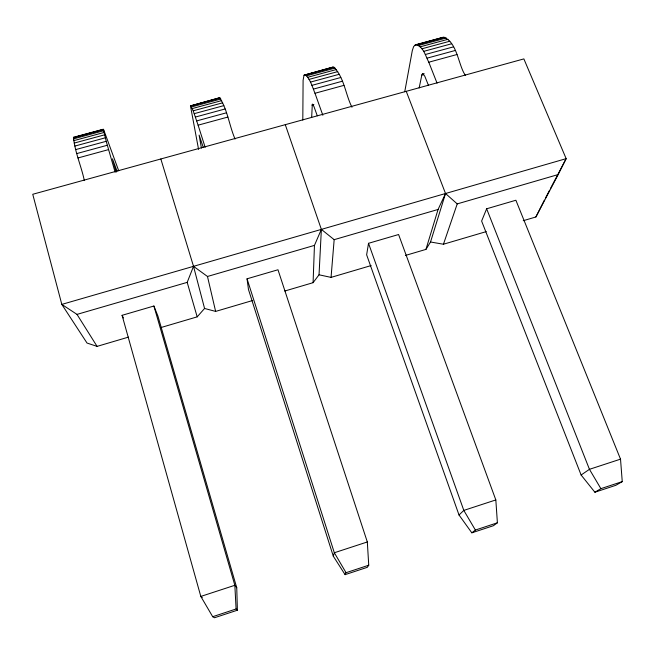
<?xml version="1.0" encoding="UTF-8"?>
<svg xmlns="http://www.w3.org/2000/svg" width="655" height="655" viewBox="0 0 655 655"><rect width="100%" height="100%" fill="white"/><g stroke="black" fill="none" stroke-linecap="round" stroke-linejoin="round"><path stroke-width="0.98" d="M302.806 120.094L303.101 80.197L304.026 75.194L332.977 67.097L333.952 67.26C344.325 77.822 345.48 94.516 351.964 107.24M311.665 117.335L312.329 104.047L313.917 106.462L317.282 115.796M115.1 172.134L106.208 141.3L103.343 129.215L73.532 137.272C74.776 152.025 81.359 166.165 84.339 180.608M284.819 291.017L313.082 282.682L314.457 245.388L321.368 229.389L285.285 124.663M313.082 282.682L319.034 274.797L321.368 229.389L334.165 239.665L438.072 209.461L445.523 193.512L406.247 91.323M319.034 274.797L331.053 277.384L334.165 239.665M368.519 243.308L366.636 254.803L459.016 514.986L471.829 532.826L493.403 525.711L497.399 522.788L495.827 499.937L398.592 234.523L368.519 243.308L463.814 510.409L475.391 530.051L497.399 522.788M404.741 91.741L412.306 50.591L413.673 46.464L415.819 44.696L443.369 37.245C457.305 41.462 458.369 65.844 465.41 75.333M419.151 87.975L421.845 74.997L422.655 73.81L424.727 76.054L428.435 85.306M405.396 255.458L425.938 249.399L438.072 209.461M333.28 556.152L334.328 552.755L247.05 278.801L277.982 269.762L367.324 541.963L368.74 565.224L367.316 567.32L345.087 574.656L333.28 556.152L248.466 289.477L247.05 278.801M425.938 249.399L430.531 241.998L445.523 193.512L457.223 203.901L558.191 174.557L566.149 158.649L523.869 58.901L32.75 194.281L61.816 304.395L87.025 343.048L97.079 346.38L128.486 337.12M430.531 241.998L443.443 244.233L457.223 203.901M160.868 327.565L197.18 316.856L187.191 282.37L193.52 266.331L160.835 158.969M486.64 208.789L481.621 221.054L581.116 475.006L594.879 492.224L615.831 485.306L622.25 481.613L620.522 459.147L515.886 200.242L486.64 208.789L589.451 469.316L600.889 488.655L622.25 481.613M523.239 220.71L535.888 216.977L544.379 200.119M345.087 574.656L346.053 572.707L368.74 565.224M545.328 198.318L549.586 190.204M550.536 188.403L566.149 158.649L61.816 304.395L77.003 314.392L97.079 346.38M535.888 216.977L558.191 174.557M198.571 149.405L190.474 105.914L219.671 97.751C227.637 109.95 229.291 125.793 235.071 139.048M197.18 316.856L204.573 308.464L193.52 266.331L207.479 276.476L215.634 311.412L252.666 300.498M219.671 97.751L190.474 105.914M459.016 514.986L463.814 510.409L495.827 499.937M471.829 532.826L475.391 530.051M581.116 475.006L589.451 469.316L620.522 459.147M332.977 67.097L304.026 75.194M594.879 492.224L600.889 488.655M443.369 37.245L414.656 45.269M212.695 616.699L236.095 608.978L237.397 610.198L214.488 617.755L212.695 616.699L200.815 596.427L122.076 315.317L153.9 306.016L157.921 316.054L236.75 587.756L237.397 610.198M367.324 541.963L334.328 552.755L346.053 572.707M331.053 277.384L371.156 265.553M443.443 244.233L486.264 231.608M77.003 314.392L187.191 282.37M207.479 276.476L314.457 245.388M77.994 157.961L108.574 149.61M190.654 105.594L193.2 110.81L198.105 125.17L227.85 117.057M304.706 74.744L305.566 74.948C310.609 79.763 312.345 87.017 314.99 93.272L343.949 85.363M415.819 44.696C423.425 46.374 425.586 56.133 428.788 62.209L456.993 54.512M422.164 74.138L424.121 73.606M311.944 105.144L313.876 104.612M421.845 74.997L423.793 74.465M73.712 140.678L103.899 132.506M192.3 108.558L221.685 100.6M307.752 77.282L336.359 69.536M420.191 46.833L448.061 39.284M74.195 143.085L104.481 134.864M193.2 110.81L222.675 102.819M309.045 79.402L337.751 71.616M421.853 48.814L449.813 41.224M74.875 146.065L105.258 137.82M194.248 113.651L223.814 105.627M310.437 82.104L339.233 74.285M423.58 51.385L451.623 43.77M75.743 149.586L106.208 141.3M195.427 117.04L225.074 108.976M311.911 85.363L340.78 77.511M425.332 54.512L453.44 46.873M76.791 153.573L107.322 145.254M196.721 120.897L226.425 112.807M313.442 89.105L342.36 81.22M427.085 58.148L455.241 50.476M74.85 137.19L103.555 129.42L118.727 170.799M73.385 137.755L103.326 129.657M191.014 105.93L220.162 98.045M305.566 74.948L333.952 67.26M417.145 44.761L444.802 37.278M73.442 138.893L103.506 130.763M191.571 106.921L220.841 99.003M306.581 75.792L335.09 68.079M418.61 45.473L446.374 37.957M204.573 308.464L215.634 311.412M73.532 137.272L74.441 138.262M202.28 597.491L200.815 596.427L234.842 585.292L236.75 587.756M122.076 315.317L123.418 317.994M428.788 62.209L437.057 83.152M117.032 171.143L112.455 158.846L116.164 172.134M314.99 93.272L322.841 115.272M198.105 125.17L205.154 147.301M203.23 147.228L199.112 135.086L201.421 148.087M153.9 306.016L234.842 585.292L236.095 608.978"/></g></svg>
